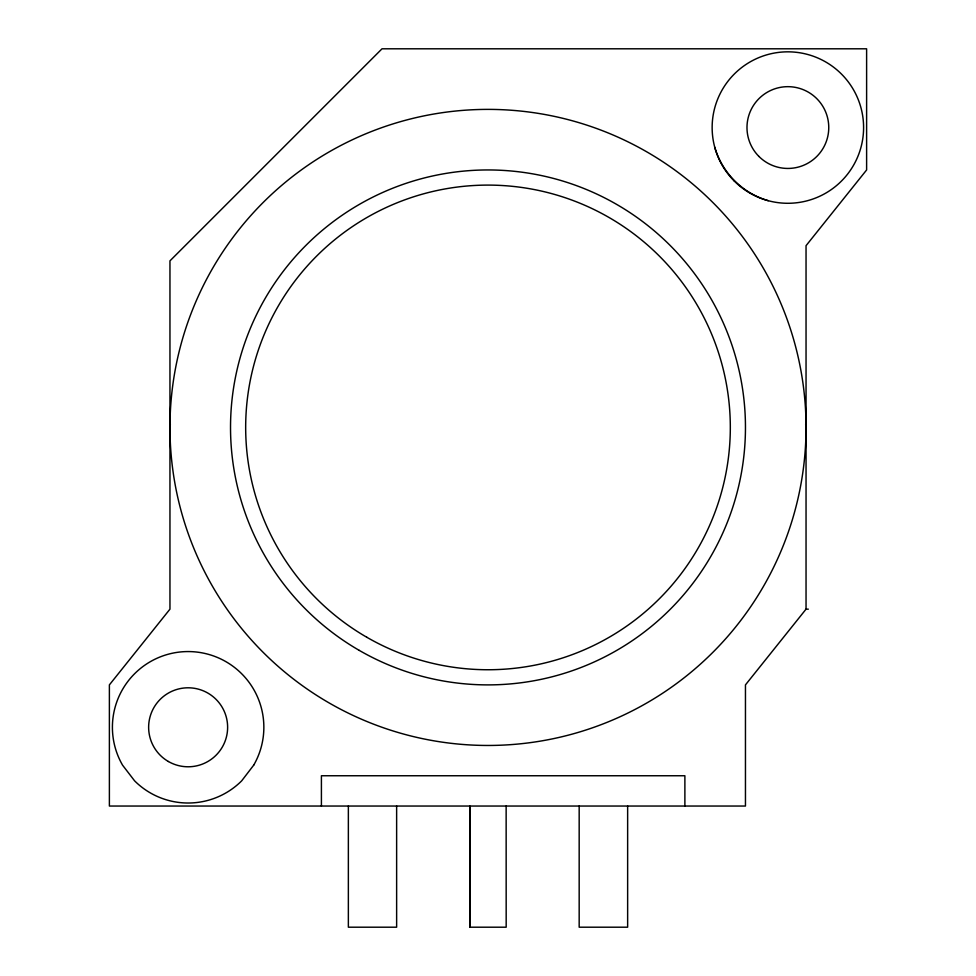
<?xml version="1.0" encoding="UTF-8"?>
<svg xmlns="http://www.w3.org/2000/svg" width="976" height="976" viewBox="0 0 976 976"><rect width="100%" height="100%" fill="white"/><g stroke="black" fill="none" stroke-linecap="round" stroke-linejoin="round"><path stroke-width="1.46" d="M169.958 427.415L170.349 424.426M806.042 609.158L745.457 684.884L745.457 806.042L109.385 806.042L109.385 684.884L169.958 609.158L169.958 260.86L382.019 48.8L866.615 48.8L866.615 169.958L806.042 245.684L806.042 609.158L808.311 609.158M469.859 927.2L469.859 806.042L469.822 927.2L506.178 927.2L506.141 806.042M768.271 200.702C742.626 193.358 722.057 172.789 714.725 147.156M805.651 424.426L806.042 427.415A318.042 318.042 0 0 1 328.985 702.854A318.042 318.042 0 0 1 328.985 151.988A318.042 318.042 0 0 1 806.042 427.415M684.884 806.042L684.884 775.749L321.409 775.749L321.409 806.042M627.641 806.042L627.641 927.2L579.171 927.2L579.171 806.042M396.634 806.042L396.634 927.2L348.359 927.2L348.359 806.042M253.711 765.147L241.682 780.837A75.725 75.725 0 0 1 134.59 780.837L122.549 765.147A75.725 75.725 0 0 1 188.136 651.565A75.725 75.725 0 0 1 253.711 765.147M758.95 156.465A40.894 40.894 0 0 0 827.367 138.141A40.894 40.894 0 0 0 777.286 88.06A40.894 40.894 0 0 0 758.95 156.465M734.318 181.097A75.725 75.725 0 0 0 861.015 147.156A75.725 75.725 0 0 0 768.271 54.412A75.725 75.725 0 0 0 734.318 181.097M168.384 761.5A39.504 39.504 0 0 0 227.628 727.291A39.504 39.504 0 0 0 168.384 693.082A39.504 39.504 0 0 0 168.384 761.5M366.842 637.279A242.316 242.316 0 0 0 730.316 427.415A242.316 242.316 0 0 0 366.842 217.563A242.316 242.316 0 0 0 366.842 637.279M359.266 650.394A257.457 257.457 0 0 0 745.457 427.415A257.457 257.457 0 0 0 359.266 204.448A257.457 257.457 0 0 0 359.266 650.394"/></g></svg>
